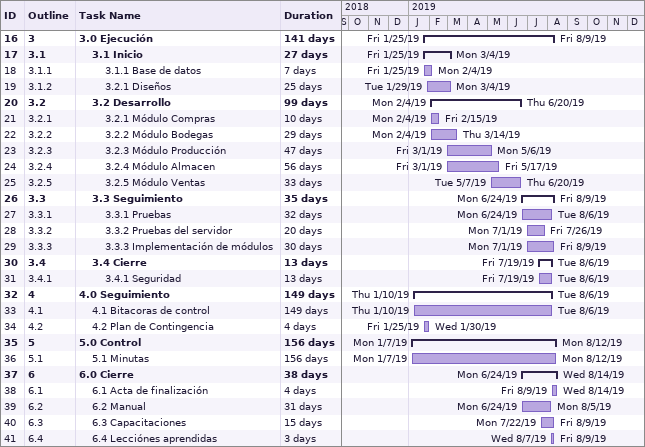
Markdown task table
| ID | WBS | Task | Duration | Start | Finish |
|---|---|---|---|---|---|
| 16 | 3 | **3.0 Ejecución** | 141d | 2019-01-25 | 2019-08-09 |
| 17 | 3.1 | **3.1 Inicio** | 27d | 2019-01-25 | 2019-03-04 |
| 18 | 3.1.1 | 3.1.1 Base de datos | 7d | 2019-01-25 | 2019-02-04 |
| 19 | 3.1.2 | 3.2.1 Diseños | 25d | 2019-01-29 | 2019-03-04 |
| 20 | 3.2 | **3.2 Desarrollo** | 99d | 2019-02-04 | 2019-06-20 |
| 21 | 3.2.1 | 3.2.1 Módulo Compras | 10d | 2019-02-04 | 2019-02-15 |
| 22 | 3.2.2 | 3.2.2 Módulo Bodegas | 29d | 2019-02-04 | 2019-03-14 |
| 23 | 3.2.3 | 3.2.3 Módulo Producción | 47d | 2019-03-01 | 2019-05-06 |
| 24 | 3.2.4 | 3.2.4 Módulo Almacen | 56d | 2019-03-01 | 2019-05-17 |
| 25 | 3.2.5 | 3.2.5 Módulo Ventas | 33d | 2019-05-07 | 2019-06-20 |
| 26 | 3.3 | **3.3 Seguimiento** | 35d | 2019-06-24 | 2019-08-09 |
| 27 | 3.3.1 | 3.3.1 Pruebas | 32d | 2019-06-24 | 2019-08-06 |
| 28 | 3.3.2 | 3.3.2 Pruebas del servidor | 20d | 2019-07-01 | 2019-07-26 |
| 29 | 3.3.3 | 3.3.3 Implementación de módulos | 30d | 2019-07-01 | 2019-08-09 |
| 30 | 3.4 | **3.4 Cierre** | 13d | 2019-07-19 | 2019-08-06 |
| 31 | 3.4.1 | 3.4.1 Seguridad | 13d | 2019-07-19 | 2019-08-06 |
| 32 | 4 | **4.0 Seguimiento** | 149d | 2019-01-10 | 2019-08-06 |
| 33 | 4.1 | 4.1 Bitacoras de control | 149d | 2019-01-10 | 2019-08-06 |
| 34 | 4.2 | 4.2 Plan de Contingencia | 4d | 2019-01-25 | 2019-01-30 |
| 35 | 5 | **5.0 Control** | 156d | 2019-01-07 | 2019-08-12 |
| 36 | 5.1 | 5.1 Minutas | 156d | 2019-01-07 | 2019-08-12 |
| 37 | 6 | **6.0 Cierre** | 38d | 2019-06-24 | 2019-08-14 |
| 38 | 6.1 | 6.1 Acta de finalización | 4d | 2019-08-09 | 2019-08-14 |
| 39 | 6.2 | 6.2 Manual | 31d | 2019-06-24 | 2019-08-05 |
| 40 | 6.3 | 6.3 Capacitaciones | 15d | 2019-07-22 | 2019-08-09 |
| 41 | 6.4 | 6.4 Lecciónes aprendidas | 3d | 2019-08-07 | 2019-08-09 |
